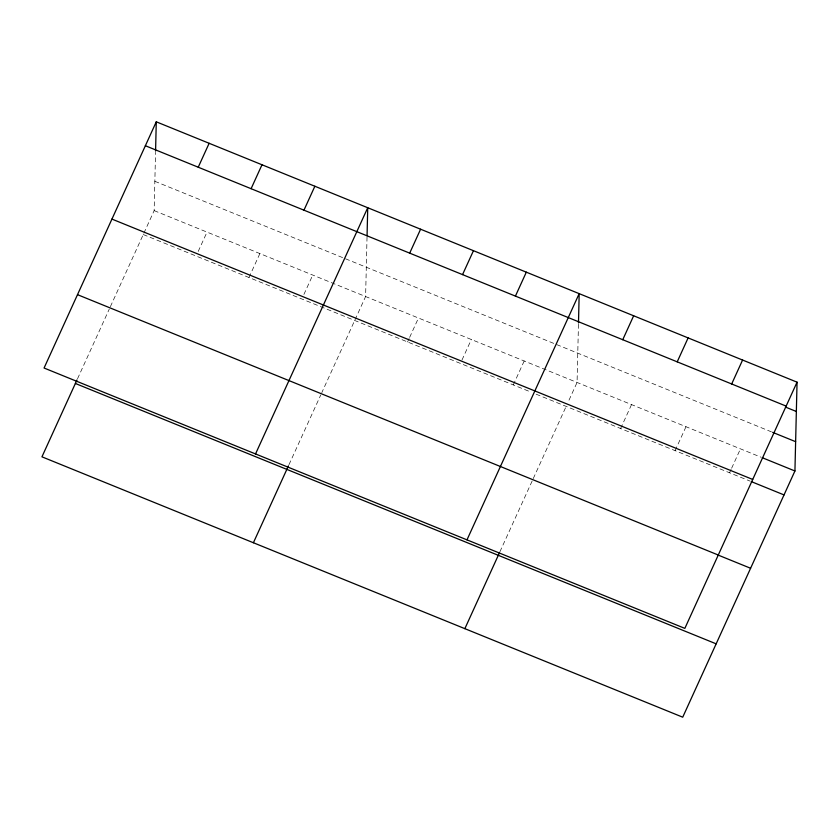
<?xml version="1.0" encoding="UTF-8"?>
<svg xmlns="http://www.w3.org/2000/svg" width="839" height="839" viewBox="0 0 839 839"><rect width="100%" height="100%" fill="white"/><g stroke="black" fill="none" stroke-linecap="round" stroke-linejoin="round"><path stroke-width="0.63" stroke-dasharray="4.2 3.15" d="M110.36 306.707L154.156 210.62L155.54 152.373M367.031 237.038L365.605 296.534L321.819 392.631M578.459 324.221L577.064 382.458L567.72 402.972M77.534 378.746L109.28 309.077M198.193 251.459L207.013 232.099M248.973 277.499L259.88 253.577M303.917 294.426L312.748 275.056M288.983 464.67L320.739 395.001M407.565 341.945L409.128 338.526M409.642 337.383L418.472 318.023M461.995 360.004L471.34 339.501M513.3 384.902L524.197 360.98M499.908 551.768L532.199 480.915M533.268 478.555L566.157 406.38M620.629 428.519L631.536 404.587M675.091 450.648L685.998 426.726M729.563 472.777L731.115 469.358M731.639 468.225L740.459 448.855M154.848 181.308L771.419 431.844M154.156 210.62L761.036 457.213M143.249 234.542L531.318 392.233M536.121 394.183L750.139 481.135"/><path stroke-width="1.26" d="M155.572 151.114L156.274 121.812L797.05 382.175L794.932 470.983L682.726 717.188L41.95 456.825L76.989 379.931M367.062 235.811L367.734 207.736L255.528 453.941M578.491 322.963L579.183 293.65L466.987 539.855M156.274 121.812L44.068 368.017L684.844 628.38L797.05 382.175M198.235 167.213L209.142 143.291M251.102 188.691L261.999 164.769M303.959 210.18L314.866 186.248M253.409 542.739L288.448 465.844M409.694 253.137L420.591 229.215M462.551 274.615L473.458 250.693M515.419 296.094L526.326 272.172M464.858 628.663L499.373 552.953M622.748 339.711L633.655 315.789M677.209 361.84L688.116 337.918M731.681 383.968L742.588 360.046M145.367 145.734L786.143 406.107M785.461 407.062L796.347 411.488M772.635 432.337L795.634 441.681M762.252 457.706L794.932 470.983M111.944 219.084L752.719 479.457M751.345 481.628L784.025 494.916M77.503 294.667L718.278 555.03M717.922 554.988L750.601 568.265M75.374 383.465L716.16 643.838"/></g></svg>
